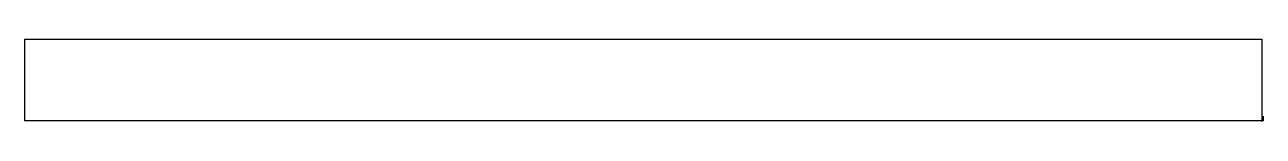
# Model space of a CAD drawing. Header units: metres. Extents: x 10 to 6793, y 4 to 456.
import ezdxf

# ---------------------------------------------------------------- set-up
doc = ezdxf.new("R2010")
doc.units = ezdxf.units.M

msp = doc.modelspace()

# ---------------------------------------------------------------- linework, layer by layer
at = {"layer": 'TOOL_0'}
for p, q in [((10, 10.001), (10, 456.001)), ((10, 456.001), (6785, 456.001)), ((6785, 456.001), (6785, 10.001)), ((6785, 10.001), (10, 10.001)), ((6785, 10.001), (6782.766, 4.331)), ((6792.765, 9.602), (6785, 10.001)), ((6792.765, 34.593), (6792.765, 9.602))]:
    msp.add_line(p, q, dxfattribs=at)

doc.saveas('drawing.dxf')
